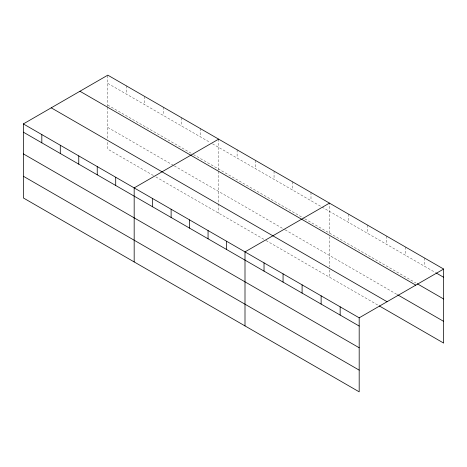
<?xml version="1.0" encoding="UTF-8"?>
<svg xmlns="http://www.w3.org/2000/svg" width="467" height="467" viewBox="0 0 467 467"><rect width="100%" height="100%" fill="white"/><g stroke="black" fill="none" stroke-linecap="round" stroke-linejoin="round"><path stroke-width="0.35" stroke-dasharray="2.33 1.75" d="M107.813 106.552L107.813 75.158M329.469 233.08L329.469 203.127M107.813 83.395L210.022 142.406M212.485 143.83L321.459 206.747M322.078 207.103L435.67 272.681M107.813 105.11L192.778 154.163M193.396 154.519L304.221 218.503M304.84 218.86L416.027 283.049M107.813 127.473L173.695 165.511M174.308 165.867L284.52 229.495M285.133 229.852L396.997 294.432M153.374 175.493L107.813 149.183L107.813 141.95M155.838 176.911L265.431 240.184M266.05 240.54L377.961 305.155M424.62 258.064L424.62 266.301M405.589 247.078L405.589 255.315M386.559 236.086L386.559 244.329M367.529 225.1L367.529 233.342M348.499 214.114L348.499 222.356M329.469 236.687L329.469 267.025M329.469 269.92L329.469 277.153M310.993 192.462L310.993 200.705M292.523 181.797L292.523 190.04M274.053 171.132L274.053 179.375M255.583 160.467L255.583 168.71M237.113 149.808L237.113 158.044M218.638 139.143L218.638 170.537M218.638 171.255L218.638 203.04M218.638 203.764L218.638 213.168M200.168 128.478L200.168 136.72M181.698 117.812L181.698 126.055M163.228 107.147L163.228 115.39M144.758 96.482L144.758 104.725M126.283 85.823L126.283 94.06M107.813 107.27L107.813 139.055"/><path stroke-width="0.7" d="M23.35 123.918L359.187 317.817L359.187 391.842L23.35 197.95L23.35 123.918L107.813 75.158L443.65 269.05L443.65 343.082L379.192 305.862M218.638 139.143L134.175 187.903L134.175 261.934M329.469 203.127L245 251.888L245 325.919M359.187 317.817L443.65 269.05M436.283 273.037L443.65 277.293M417.253 283.761L443.65 299.003M79.939 91.252L415.776 285.144M397.61 294.788L443.65 321.366M51.224 107.83L387.061 301.723M23.35 132.161L359.187 326.054M23.35 153.871L359.187 347.763M23.35 176.24L359.187 370.133M340.157 306.825L340.157 315.067M321.127 295.839L321.127 304.081M302.096 284.852L302.096 293.095M283.066 273.866L283.066 282.109M264.03 262.88L264.03 271.117M226.53 241.229L226.53 249.466M208.06 230.564L208.06 238.8M189.59 219.899L189.59 228.141M171.12 209.234L171.12 217.476M152.645 198.568L152.645 206.811M115.705 177.244L115.705 185.481M97.235 166.579L97.235 174.821M78.765 155.914L78.765 164.156M60.29 145.249L60.29 153.491M41.82 134.584L41.82 142.826"/></g></svg>
